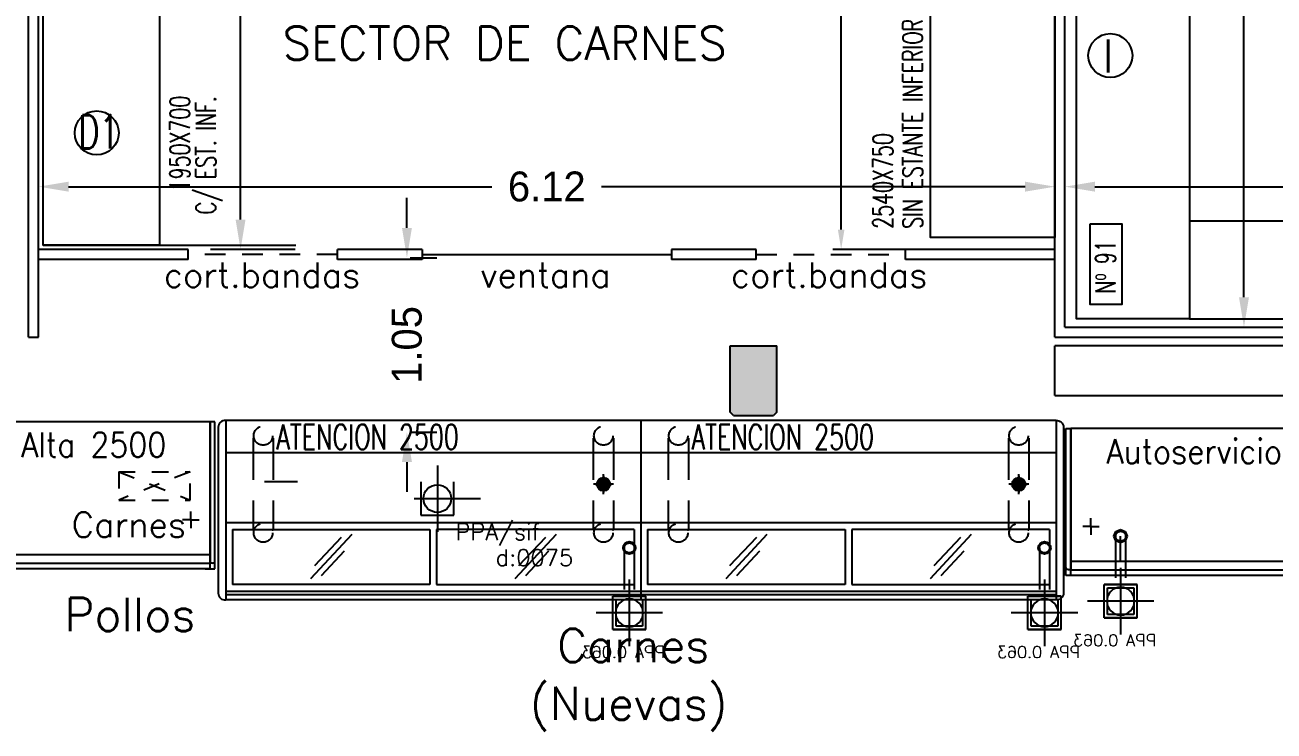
# Model space of a CAD drawing. Header units: metres. Extents: x 95 to 486, y 2972 to 3465.
# Drawn here: x 185.89 to 193.41, y 3025.4 to 3029.65 of the extents above; entities that cross this region are included whole.
import ezdxf
from ezdxf.enums import TextEntityAlignment as Align

# ---------------------------------------------------------------- set-up
doc = ezdxf.new("R2010")
doc.units = ezdxf.units.M
for name, pattern in [('HIDDEN', [0.375, 0.25, -0.125]), ('HIDDEN2', [0.1875, 0.125, -0.0625]), ('TRATTEGGIATA2', [0.375, 0.25, -0.125])]:
    doc.linetypes.add(name, pattern=pattern)
for name, color, linetype in [('0_CAMARAS', 4, 'Continuous'), ('0_MUROS', 7, 'Continuous'), ('C_COTAS', 5, 'Continuous'), ('E_EXHIBIDORAS', 1, 'Continuous'), ('E_INOXIGAS', 1, 'Continuous'), ('I-EXHIBIDORAS', 10, 'HIDDEN'), ('I_AGUA', 160, 'Continuous'), ('I_DESAGUES', 224, 'Continuous'), ('T_ITEMS', 142, 'Continuous'), ('T_TEXTOS', 3, 'Continuous'), ('T_TEXTOS-EQUIPAMIENTO', 5, 'Continuous')]:
    doc.layers.add(name, color=color, linetype=linetype)
doc.styles.add('ROMANS', font='romans.shx', dxfattribs={"width": 0.8, "height": 0.15})
doc.styles.add('ROMANS20', font='romans.shx', dxfattribs={"width": 0.9, "height": 2})
doc.styles.add('TESTI15', font='romans.shx', dxfattribs={"width": 0.9, "height": 1.5})
doc.dimstyles.new('PLANOS', dxfattribs={"dimscale": 0, "dimtxt": 0.12, "dimasz": 0.12, "dimexe": 0.05, "dimexo": 0.02, "dimgap": 0.04, "dimtad": 0, "dimdec": 3, "dimrnd": 0.005, "dimzin": 0, "dimdsep": 46, "dimtxsty": 'ROMANS', "dimcen": 2.5, "dimadec": 0, "dimazin": 0, "dimtfac": 1, "dimtdec": 3, "dimtmove": 2, "dimatfit": 3, "dimfxl": 1, "dimtolj": 1, "dimtzin": 0, "dimarcsym": 0})
doc.dimstyles.new('STANDARD$0', dxfattribs={"dimtxt": 0.2, "dimasz": 0.18, "dimexe": 0.18, "dimexo": 0.0625, "dimgap": 0.09, "dimtad": 0, "dimzin": 0, "dimdsep": 46, "dimtxsty": 'ROMANS', "dimblk": 'OBLIQUE', "dimsah": 1, "dimcen": 0.09, "dimse1": 1, "dimse2": 1, "dimadec": 0, "dimazin": 0, "dimtfac": 1, "dimtofl": 0, "dimtmove": 0, "dimatfit": 3, "dimldrblk": 'OBLIQUE', "dimfxl": 1, "dimtolj": 1, "dimtzin": 0, "dimarcsym": 0})

# ---------------------------------------------------------------- blocks, each defined once
blk = doc.blocks.new('*D41')
at = {"layer": 'C_COTAS', "color": 0, "lineweight": -2, "transparency": 16777216}
for p, q in [((185.9737, 3027.8335), (185.9737, 3028.8572)), ((192.0937, 3027.8335), (192.0937, 3028.8572)), ((186.1537, 3028.6772), (188.7037, 3028.6772)), ((191.9137, 3028.6772), (189.3637, 3028.6772))]:
    blk.add_line(p, q, dxfattribs=at)
at = {"layer": 'C_COTAS', "color": 0, "transparency": 16777216}
for points in [[(186.1537, 3028.7072), (186.1537, 3028.6472), (185.9737, 3028.6772)], [(191.9137, 3028.7072), (191.9137, 3028.6472), (192.0937, 3028.6772)]]:
    blk.add_solid(points, dxfattribs=at)
at = {"layer": 'DEFPOINTS', "color": 0, "transparency": 16777216}
for p in [(192.0937, 3028.6772), (185.9737, 3027.771), (192.0937, 3027.771)]:
    blk.add_point(p, dxfattribs=at)
at = {"layer": 'C_COTAS', "color": 0, "transparency": 16777216, "insert": (189.0337, 3028.6772), "char_height": 0.18, "attachment_point": 5}
blk.add_mtext('\\A1;6.12', dxfattribs=at)
blk = doc.blocks.new('*D42')
at = {"layer": 'C_COTAS', "color": 0, "lineweight": -2, "transparency": 16777216}
for p, q in [((192.1537, 3027.8935), (192.1537, 3028.8572)), ((196.7037, 3027.8935), (196.7037, 3028.8572)), ((192.3337, 3028.6772), (194.0687, 3028.6772)), ((196.5237, 3028.6772), (194.7887, 3028.6772))]:
    blk.add_line(p, q, dxfattribs=at)
at = {"layer": 'C_COTAS', "color": 0, "transparency": 16777216}
for points in [[(192.3337, 3028.7072), (192.3337, 3028.6472), (192.1537, 3028.6772)], [(196.5237, 3028.7072), (196.5237, 3028.6472), (196.7037, 3028.6772)]]:
    blk.add_solid(points, dxfattribs=at)
at = {"layer": 'DEFPOINTS', "color": 0, "transparency": 16777216}
for p in [(196.7037, 3028.6772), (192.1537, 3027.831), (196.7037, 3027.831)]:
    blk.add_point(p, dxfattribs=at)
at = {"layer": 'C_COTAS', "color": 0, "transparency": 16777216, "insert": (194.4287, 3028.6772), "char_height": 0.18, "attachment_point": 5}
blk.add_mtext('\\A1;4.55', dxfattribs=at)
blk = doc.blocks.new('*D51')
at = {"layer": 'C_COTAS', "color": 0, "lineweight": -2, "transparency": 16777216}
for p, q in [((188.1916, 3028.4292), (188.1916, 3028.6092)), ((188.2105, 3028.2492), (188.3716, 3028.2492)), ((188.2105, 3027.1992), (188.3716, 3027.1992)), ((188.1916, 3027.0192), (188.1916, 3026.8392))]:
    blk.add_line(p, q, dxfattribs=at)
at = {"layer": 'C_COTAS', "color": 0, "transparency": 16777216}
for points in [[(188.1616, 3028.4292), (188.2216, 3028.4292), (188.1916, 3028.2492)], [(188.1616, 3027.0192), (188.2216, 3027.0192), (188.1916, 3027.1992)]]:
    blk.add_solid(points, dxfattribs=at)
at = {"layer": 'DEFPOINTS', "color": 0, "transparency": 16777216}
for p in [(188.148, 3028.2492), (188.1916, 3028.2492), (188.148, 3027.1992)]:
    blk.add_point(p, dxfattribs=at)
at = {"layer": 'C_COTAS', "color": 0, "transparency": 16777216, "insert": (188.1916, 3027.7242), "char_height": 0.18, "attachment_point": 5, "rotation": 90}
blk.add_mtext('\\A1;1.05', dxfattribs=at)
blk = doc.blocks.new('*D52')
at = {"layer": 'C_COTAS', "color": 0, "lineweight": -2, "transparency": 16777216}
for p, q in [((187.5192, 3034.4693), (187.0097, 3034.4693)), ((187.1897, 3034.2893), (187.1897, 3031.7143)), ((187.1897, 3028.4793), (187.1897, 3031.0543)), ((187.5192, 3028.2993), (187.0097, 3028.2993))]:
    blk.add_line(p, q, dxfattribs=at)
at = {"layer": 'C_COTAS', "color": 0, "transparency": 16777216}
for points in [[(187.1597, 3034.2893), (187.2197, 3034.2893), (187.1897, 3034.4693)], [(187.1597, 3028.4793), (187.2197, 3028.4793), (187.1897, 3028.2993)]]:
    blk.add_solid(points, dxfattribs=at)
at = {"layer": 'DEFPOINTS', "color": 0, "transparency": 16777216}
for p in [(187.1897, 3034.4693), (187.5817, 3034.4693), (187.5817, 3028.2993)]:
    blk.add_point(p, dxfattribs=at)
at = {"layer": 'C_COTAS', "color": 0, "transparency": 16777216, "insert": (187.1897, 3031.3843), "char_height": 0.18, "attachment_point": 5, "rotation": 90}
blk.add_mtext('\\A1;6.17', dxfattribs=at)
blk = doc.blocks.new('*D53')
at = {"layer": 'C_COTAS', "color": 0, "lineweight": -2, "transparency": 16777216}
for p, q in [((193.2273, 3034.4693), (193.4116, 3034.4693)), ((193.2316, 3034.2893), (193.2316, 3031.5101)), ((193.2316, 3028.011), (193.2316, 3030.7901)), ((193.2273, 3027.831), (193.4116, 3027.831))]:
    blk.add_line(p, q, dxfattribs=at)
at = {"layer": 'C_COTAS', "color": 0, "transparency": 16777216}
for points in [[(193.2016, 3034.2893), (193.2616, 3034.2893), (193.2316, 3034.4693)], [(193.2016, 3028.011), (193.2616, 3028.011), (193.2316, 3027.831)]]:
    blk.add_solid(points, dxfattribs=at)
at = {"layer": 'DEFPOINTS', "color": 0, "transparency": 16777216}
for p in [(193.1648, 3034.4693), (193.2316, 3034.4693), (193.1648, 3027.831)]:
    blk.add_point(p, dxfattribs=at)
at = {"layer": 'C_COTAS', "color": 0, "transparency": 16777216, "insert": (193.2316, 3031.1501), "char_height": 0.18, "attachment_point": 5, "rotation": 90}
blk.add_mtext('\\A1;6.64', dxfattribs=at)
blk = doc.blocks.new('*D57')
at = {"layer": 'DEFPOINTS', "color": 0, "transparency": 16777216}
for p in [(190.8062, 3032.2105), (192.0037, 3032.2105), (192.0937, 3028.2993)]:
    blk.add_point(p, dxfattribs=at)
at = {"layer": 'I_AGUA', "color": 0, "lineweight": -2, "transparency": 16777216}
for p, q in [((191.9837, 3032.2105), (190.7562, 3032.2105)), ((190.8062, 3032.0905), (190.8062, 3030.5349)), ((190.8062, 3028.4193), (190.8062, 3029.9749)), ((192.0737, 3028.2993), (190.7562, 3028.2993))]:
    blk.add_line(p, q, dxfattribs=at)
at = {"layer": 'I_AGUA', "color": 0, "transparency": 16777216}
for points in [[(190.7862, 3032.0905), (190.8262, 3032.0905), (190.8062, 3032.2105)], [(190.7862, 3028.4193), (190.8262, 3028.4193), (190.8062, 3028.2993)]]:
    blk.add_solid(points, dxfattribs=at)
at = {"layer": 'I_AGUA', "color": 0, "transparency": 16777216, "insert": (190.8062, 3030.2549), "char_height": 0.15, "attachment_point": 5, "rotation": 90, "style": 'ROMANS'}
blk.add_mtext('\\A1;3.910', dxfattribs=at)
blk = doc.blocks.new('lateral derecho')
at = {"layer": 'E_EXHIBIDORAS', "color": 1}
for p, q in [((412153.2, 429715.3), (412153.2, 430550.3)), ((412153.2, 430550.3), (412153.2, 429700.3)), ((412153.2, 430550.3), (412153.2, 429700.3)), ((412153.2, 430550.3), (412153.2, 429700.3))]:
    blk.add_line(p, q, dxfattribs=at)
at = {"layer": 'E_EXHIBIDORAS'}
for p in [(412153.2, 429665.3), (412183.2, 430550.3)]:
    blk.add_line(p, (412153.2, 430550.3), dxfattribs=at)
at = {"layer": 'E_EXHIBIDORAS', "color": 3, "linetype": 'ByBlock'}
for p, q in [((412153.2, 429665.3), (412153.2, 430550.3)), ((412183.2, 429665.3), (412183.2, 430550.3)), ((412183.2, 429665.3), (412183.2, 430550.3)), ((412183.2, 429665.3), (412183.2, 430550.3)), ((412168.2, 429700.3), (412153.2, 429700.3)), ((412153.2, 429665.3), (412183.2, 429665.3))]:
    blk.add_line(p, q, dxfattribs=at)
at = {"layer": 'E_EXHIBIDORAS', "color": 3}
blk.add_line((412183.2, 429665.3), (412183.2, 430550.3), dxfattribs=at)
at = {"layer": 'E_EXHIBIDORAS', "color": 1, "linetype": 'ByBlock'}
blk.add_line((412183.2, 429665.3), (412183.2, 429715.3), dxfattribs=at)
at = {"layer": 'E_EXHIBIDORAS', "color": 3, "linetype": 'ByBlock'}
blk.add_arc((412167.3, 429716.1), 15.8, 272.96352, 357.03648, dxfattribs=at)
blk = doc.blocks.new('2500')
at = {"layer": 'E_EXHIBIDORAS'}
for p, q in [((411945.5, 428701.4), (409445.5, 428701.4)), ((409445.5, 428701.4), (409445.5, 427851.4)), ((411945.5, 428701.4), (411945.5, 427851.4)), ((409567.1, 428111.4), (409517.1, 428111.4)), ((409567.1, 428111.4), (409567.1, 428161.4)), ((409567.1, 428111.4), (409567.1, 428061.4)), ((409567.1, 428111.4), (409617.1, 428111.4)), ((411830.5, 428111.4), (411780.5, 428111.4)), ((411830.5, 428111.4), (411830.5, 428161.4)), ((411830.5, 428111.4), (411830.5, 428061.4)), ((411830.5, 428111.4), (411880.5, 428111.4)), ((409705.5, 428053.5), (409717, 428081.5)), ((409716.8, 428025.5), (409705.5, 428053.5)), ((409745.5, 428013.4), (409716.8, 428025.5)), ((409717, 428081.5), (409744.9, 428093.4)), ((409744.9, 428093.4), (409773.6, 428081.9)), ((409745.5, 427903.4), (409745.5, 428053.4)), ((409773.9, 428025.3), (409745.5, 428013.4)), ((409773.6, 428081.9), (409785.5, 428053.3)), ((409785.5, 428053.3), (409773.9, 428025.3)), ((409445.5, 427851.4), (411945.5, 427851.4)), ((411915.5, 427816.4), (411945.5, 427816.4))]:
    blk.add_line(p, q, dxfattribs=at)
at = {"layer": 'E_EXHIBIDORAS', "linetype": 'TRATTEGGIATA2'}
for p, q in [((411395.5, 428401.4), (411825.5, 428401.4)), ((411395.5, 428401.4), (411825.5, 428231.4)), ((411825.5, 428401.4), (411395.5, 428231.4)), ((411395.5, 428401.4), (411395.5, 428231.4)), ((411825.5, 428231.4), (411825.5, 428401.4)), ((411395.5, 428231.4), (411825.5, 428231.4))]:
    blk.add_line(p, q, dxfattribs=at)
at = {"layer": 'E_EXHIBIDORAS', "color": 3}
for p, q in [((409445.5, 427903.4), (411945.5, 427903.4)), ((411945.5, 427816.4), (409445.5, 427816.4))]:
    blk.add_line(p, q, dxfattribs=at)
at = {"layer": 'E_EXHIBIDORAS', "color": 5, "style": 'TESTI15', "width": 0.9}
blk.add_text('Autoservicio Alta 2500', height=147.999, dxfattribs=at).set_placement((410671.8, 428567.6), align=Align.MIDDLE)
blk = doc.blocks.new('atencion 2500 cuerpo')
at = {"layer": 'E_EXHIBIDORAS'}
blk.add_hatch(color=256, dxfattribs=at).paths.add_polyline_path([(-0.185, -0.3833, 1), (-0.265, -0.3833, 1)])
blk.add_hatch(color=256, dxfattribs=at).paths.add_polyline_path([(-0.185, -0.3833, 1), (-0.265, -0.3833, 1)])
for p, q in [((-2.5, 0), (-2.5, -1.0498)), ((-2.5, 0), (-2.5, -1.0498)), ((0, 0), (-2.5, 0)), ((0, 0), (0, -1.0498)), ((0, 0), (0, -1.0498)), ((-2.5, -0.0001), (-2.5, -0.0045)), ((-1.23, -0.0001), (-1.23, -0.0045)), ((0, -0.0001), (0, -0.0045)), ((0, -0.1953), (-2.5, -0.1953)), ((-0.225, -0.4433), (-0.225, -0.3233)), ((-0.225, -0.3333), (-0.225, -0.4333)), ((-0.165, -0.3833), (-0.285, -0.3833)), ((-0.275, -0.3833), (-0.175, -0.3833)), ((0, -0.6165), (-2.499, -0.6165)), ((-2.5, -1.027), (0, -1.027)), ((-2.5, -1.0498), (-2.5, -1.0798)), ((0, -1.0498), (-2.5, -1.0498)), ((0, -1.0498), (0, -1.0798)), ((0, -1.0498), (0, -1.0798)), ((0, -1.0798), (-2.5, -1.0798))]:
    blk.add_line(p, q, dxfattribs=at)
at = {"layer": 'E_EXHIBIDORAS', "color": 5, "linetype": 'HIDDEN'}
for p, q in [((-2.3355, -0.1065), (-2.3355, -0.6605)), ((-2.2135, -0.1065), (-2.2135, -0.6605)), ((-0.2865, -0.1065), (-0.2865, -0.6605)), ((-0.1645, -0.1065), (-0.1645, -0.6605))]:
    blk.add_line(p, q, dxfattribs=at)
at = {"layer": 'E_EXHIBIDORAS', "color": 5}
for p, q in [((-2.3355, -0.1065), (-2.3295, -0.1065)), ((-2.2135, -0.1065), (-2.2195, -0.1065)), ((-0.1645, -0.1065), (-0.1705, -0.1065)), ((-2.46, -0.6565), (-2.46, -0.987)), ((-2.46, -0.6565), (-1.27, -0.6565)), ((-2.3295, -0.6605), (-2.3355, -0.6605)), ((-2.2135, -0.6605), (-2.2195, -0.6605)), ((-1.27, -0.6565), (-1.27, -0.987)), ((-1.23, -0.6565), (-1.23, -0.987)), ((-0.04, -0.6565), (-1.23, -0.6565)), ((-1.23, -0.6565), (-1.23, -0.987)), ((-0.04, -0.6565), (-1.23, -0.6565)), ((-0.2805, -0.6605), (-0.2865, -0.6605)), ((-0.2805, -0.6605), (-0.2865, -0.6605)), ((-0.1645, -0.6605), (-0.1705, -0.6605)), ((-0.1645, -0.6605), (-0.1705, -0.6605)), ((-0.04, -0.6565), (-0.04, -0.987)), ((-0.04, -0.6565), (-0.04, -0.987)), ((-1.27, -0.987), (-2.46, -0.987)), ((-1.23, -0.987), (-0.04, -0.987)), ((-1.23, -0.987), (-0.04, -0.987))]:
    blk.add_line(p, q, dxfattribs=at)
at = {"layer": 'E_EXHIBIDORAS', "color": 5, "linetype": 'Continuous'}
for p, q in [((-1.7408, -0.6853), (-1.9892, -0.9529)), ((-1.8049, -0.7038), (-1.9661, -0.8756)), ((-0.5108, -0.6853), (-0.7592, -0.9529)), ((-0.5108, -0.6853), (-0.7592, -0.9529)), ((-0.5749, -0.7038), (-0.7361, -0.8756)), ((-0.5749, -0.7038), (-0.7361, -0.8756)), ((-1.7862, -0.7872), (-1.9247, -0.934)), ((-0.5562, -0.7872), (-0.6947, -0.934)), ((-0.5562, -0.7872), (-0.6947, -0.934))]:
    blk.add_line(p, q, dxfattribs=at)
at = {"layer": 'E_EXHIBIDORAS', "color": 5, "linetype": 'HIDDEN'}
for centre in [(-2.2745, -0.0913), (-0.2255, -0.0913), (-2.2745, -0.6757), (-0.2255, -0.6757)]:
    blk.add_circle(centre, 0.057, dxfattribs=at)
at = {"layer": 'E_EXHIBIDORAS'}
blk.add_circle((-0.225, -0.3833), 0.04, dxfattribs=at)
blk.add_circle((-0.225, -0.3833), 0.04, dxfattribs=at)
at = {"layer": 'E_EXHIBIDORAS', "ltscale": 3}
blk.add_circle((-0.07, -0.7662), 0.0375, dxfattribs=at)
blk.add_circle((-0.07, -0.7662), 0.0375, dxfattribs=at)
at = {"layer": 'E_EXHIBIDORAS', "color": 5, "style": 'ROMANS20', "width": 0.7}
blk.add_text('ATENCION 2500', height=0.15, dxfattribs=at).set_placement((-2.1947, -0.1736))
blk = doc.blocks.new('ll')
at = {"layer": 'E_EXHIBIDORAS'}
for p, q in [((1482697.7958, 4422578.5324), (1482697.7958, 4422577.4826)), ((1482697.7958, 4422578.5324), (1482697.7958, 4422577.4826)), ((1482697.7958, 4422578.5323), (1482697.7958, 4422578.5278)), ((1482697.7508, 4422578.4926), (1482697.7508, 4422577.4926)), ((1482697.7958, 4422577.4826), (1482697.7958, 4422577.4526))]:
    blk.add_line(p, q, dxfattribs=at)
for centre, radius, start, end in [((1482697.7908, 4422578.4926), 0.04, 82.81924, 180), ((1482697.7912, 4422577.4928), 0.0404, 180.25802, 276.47491)]:
    blk.add_arc(centre, radius, start, end, dxfattribs=at)
blk = doc.blocks.new('atencion lateral')
at = {"layer": 'E_EXHIBIDORAS'}
blk.add_blockref('ll', (-1482697.7958, -4422578.5324), dxfattribs=at)
blk = doc.blocks.new('ppa 0.063')
at = {"layer": 'I_DESAGUES'}
for p, q in [((344.6073, -182.2272), (344.6073, -182.6272)), ((344.5073, -182.5273), (344.5073, -182.3272)), ((344.5073, -182.5273), (344.5073, -182.3272)), ((344.5073, -182.5273), (344.5073, -182.3272)), ((344.5073, -182.5273), (344.5073, -182.3272)), ((344.5073, -182.3272), (344.7073, -182.3272)), ((344.7073, -182.3272), (344.5073, -182.3272)), ((344.6873, -182.3472), (344.5273, -182.3472)), ((344.5273, -182.3472), (344.5273, -182.5073)), ((344.6873, -182.5073), (344.6873, -182.3472)), ((344.7073, -182.5273), (344.7073, -182.3272)), ((344.4073, -182.4272), (344.8073, -182.4272)), ((344.7073, -182.5273), (344.5073, -182.5273)), ((344.5073, -182.5273), (344.7073, -182.5273)), ((344.5273, -182.5073), (344.6873, -182.5073))]:
    blk.add_line(p, q, dxfattribs=at)
blk.add_circle((344.6073, -182.4272), 0.0833, dxfattribs=at)
at = {"layer": 'I_DESAGUES', "style": 'ROMANS'}
blk.add_text('PPA 0.063', height=0.07, dxfattribs=at).set_placement((344.643, -182.6636), align=Align.MIDDLE_CENTER)

msp = doc.modelspace()

# ---------------------------------------------------------------- hatches: boundary and pattern name
at = {"layer": '0_MUROS'}
h = msp.add_hatch(color=256, dxfattribs=at)
h.paths.add_polyline_path([(185.4183, 3027.7193), (185.1224, 3027.7193), (185.1224, 3027.3193), (185.1424, 3027.2993), (185.3983, 3027.2993), (185.4183, 3027.3193)])
h.paths.add_polyline_path([(190.4183, 3027.7193), (190.1383, 3027.7193), (190.1383, 3027.3193), (190.1583, 3027.2993), (190.3983, 3027.2993), (190.4183, 3027.3193)])

# ---------------------------------------------------------------- linework, layer by layer
at = {"layer": '0_CAMARAS'}
for p, q in [((192.0937, 3028.2993), (192.0937, 3033.161)), ((185.9137, 3027.771), (185.9137, 3032.7693)), ((185.9737, 3028.2993), (185.9737, 3032.7693)), ((192.1537, 3027.831), (192.1537, 3032.671)), ((186.8737, 3028.2993), (185.9737, 3028.2993)), ((186.8737, 3028.2393), (186.8737, 3028.2993)), ((187.7737, 3028.2393), (187.7737, 3028.2993)), ((188.2837, 3028.2993), (187.7737, 3028.2993)), ((188.2837, 3028.2993), (188.2837, 3028.2393)), ((190.2937, 3028.2993), (189.7837, 3028.2993)), ((189.7837, 3028.2993), (189.7837, 3028.2393)), ((190.2937, 3028.2393), (190.2937, 3028.2993)), ((192.0937, 3028.2993), (191.1937, 3028.2993)), ((191.1937, 3028.2393), (191.1937, 3028.2993)), ((185.9737, 3027.771), (185.9737, 3028.2393)), ((186.8737, 3028.2393), (185.9737, 3028.2393)), ((188.2837, 3028.2393), (187.7737, 3028.2393)), ((190.2937, 3028.2393), (189.7837, 3028.2393)), ((192.0937, 3028.2393), (191.1937, 3028.2393)), ((192.0937, 3027.771), (192.0937, 3028.2393)), ((192.1537, 3027.831), (196.7037, 3027.831)), ((185.9137, 3027.771), (185.9737, 3027.771)), ((192.0937, 3027.771), (196.7537, 3027.771))]:
    msp.add_line(p, q, dxfattribs=at)
at = {"layer": '0_CAMARAS', "color": 3, "linetype": 'HIDDEN2'}
for p, q in [((187.7737, 3028.2693), (186.8737, 3028.2693)), ((190.2937, 3028.2693), (191.1937, 3028.2693))]:
    msp.add_line(p, q, dxfattribs=at)
at = {"layer": '0_CAMARAS', "color": 3}
msp.add_line((188.2837, 3028.2693), (189.7837, 3028.2693), dxfattribs=at)
at = {"layer": '0_MUROS'}
for p, q in [((190.1383, 3027.3193), (190.1383, 3027.7193)), ((190.1383, 3027.7193), (190.4183, 3027.7193)), ((190.4183, 3027.3193), (190.4183, 3027.7193)), ((207.3921, 3027.7193), (192.0937, 3027.7193)), ((192.0937, 3027.4193), (192.0937, 3027.7193)), ((192.0937, 3027.4193), (195.1383, 3027.4193)), ((190.1583, 3027.2993), (190.1383, 3027.3193)), ((190.1583, 3027.2993), (190.3983, 3027.2993)), ((190.4183, 3027.3193), (190.3983, 3027.2993))]:
    msp.add_line(p, q, dxfattribs=at)
at = {"layer": 'E_INOXIGAS'}
for p, q in [((192.9037, 3028.471), (192.9037, 3027.881)), ((192.9037, 3028.471), (195.9037, 3028.471)), ((186.001, 3028.3244), (187.5226, 3028.3244)), ((192.9037, 3027.881), (195.9037, 3027.881))]:
    msp.add_line(p, q, dxfattribs=at)
for points in [[(191.3437, 3030.9105), (192.0937, 3030.9105), (192.0937, 3028.3705), (191.3437, 3028.3705)], [(192.2237, 3030.326), (192.9037, 3030.326), (192.9037, 3027.881), (192.2237, 3027.881)], [(186.001, 3030.2744), (186.701, 3030.2744), (186.701, 3028.3244), (186.001, 3028.3244)]]:
    msp.add_lwpolyline(points, close=True, dxfattribs=at)
at = {"layer": 'E_INOXIGAS', "color": 5}
msp.add_lwpolyline([(192.3064, 3028.4535), (192.4954, 3028.4535), (192.4954, 3027.9676), (192.3064, 3027.9676)], close=True, dxfattribs=at)
at = {"layer": 'I-EXHIBIDORAS'}
for p, q in [((192.459, 3026.5725), (192.459, 3026.2566)), ((192.519, 3026.5725), (192.519, 3026.2566)), ((189.5005, 3026.5021), (189.5005, 3026.1863)), ((189.5605, 3026.5021), (189.5605, 3026.1863)), ((192.0005, 3026.5021), (192.0005, 3026.1863)), ((192.0605, 3026.5021), (192.0605, 3026.1863))]:
    msp.add_line(p, q, dxfattribs=at)
for centre in [(192.489, 3026.5725), (189.5305, 3026.5021), (192.0305, 3026.5021)]:
    msp.add_circle(centre, 0.03, dxfattribs=at)
at = {"layer": 'I_DESAGUES'}
for p, q in [((188.3749, 3026.9992), (188.3749, 3026.5992)), ((187.5332, 3026.8992), (187.3331, 3026.8992)), ((188.2749, 3026.8992), (188.2749, 3026.6992)), ((188.4749, 3026.6992), (188.4749, 3026.8992)), ((188.2351, 3026.7992), (188.6351, 3026.7992)), ((188.2749, 3026.6992), (188.4749, 3026.6992))]:
    msp.add_line(p, q, dxfattribs=at)
msp.add_circle((188.3749, 3026.7992), 0.0833, dxfattribs=at)
at = {"layer": 'T_ITEMS'}
for centre in [(192.427, 3029.4663), (186.3236, 3029.0007)]:
    msp.add_circle(centre, 0.1326, dxfattribs=at)

# ---------------------------------------------------------------- block references
at = {"layer": '0_MUROS'}
for name, p in [('atencion lateral', (187.1004, 3027.269)), ('atencion 2500 cuerpo', (189.6004, 3027.269)), ('atencion 2500 cuerpo', (192.1004, 3027.269))]:
    msp.add_blockref(name, p, dxfattribs=at)
at = {"layer": '0_MUROS', "xscale": -1}
msp.add_blockref('atencion lateral', (192.1004, 3027.269), dxfattribs=at)
at = {"layer": 'E_EXHIBIDORAS', "yscale": 0.001, "zscale": 0.001}
for name, p, xscale in [('2500', (-224.9397, 2598.5592), 0.001), ('lateral derecho', (-225.1474, 2596.7103), 0.001), ('lateral derecho', (604.3421, 2596.6709), -0.001), ('2500', (-217.2566, 2598.5197), 0.001)]:
    msp.add_blockref(name, p, dxfattribs=dict(at, xscale=xscale))
at = {"layer": 'I_DESAGUES', "xscale": -1}
for p in [(534.1379, 3208.5385), (536.6379, 3208.5385), (537.0963, 3208.6089)]:
    msp.add_blockref('ppa 0.063', p, dxfattribs=at)

# ---------------------------------------------------------------- texts
at = {"layer": 'E_INOXIGAS', "color": 9, "style": 'ROMANS', "width": 0.7}
for s, p in [('SIN ESTANTE INFERIOR', (191.2967, 3028.4237)), ('1950X700', (186.8842, 3028.6492)), ('C/ EST. INF.', (187.041, 3028.5103)), ('2540X750', (191.1179, 3028.4237))]:
    msp.add_text(s, height=0.12, rotation=90, dxfattribs=at).set_placement(p)
at = {"layer": 'E_INOXIGAS', "color": 5, "style": 'ROMANS', "width": 0.7}
msp.add_text('Nº 91', height=0.12, rotation=90, dxfattribs=at).set_placement((192.4581, 3028.0342))
at = {"layer": 'I_DESAGUES', "style": 'ROMANS'}
for s, p in [('PPA/sif', (188.4841, 3026.5494)), ('d:0075', (188.7256, 3026.3936))]:
    msp.add_text(s, height=0.1, dxfattribs=at).set_placement(p)
at = {"layer": 'T_ITEMS', "style": 'ROMANS', "width": 0.7}
for s, p in [('I', (192.3904, 3029.3638)), ('D1', (186.2135, 3028.908))]:
    msp.add_text(s, height=0.2, dxfattribs=at).set_placement(p)
at = {"layer": 'T_TEXTOS', "style": 'ROMANS'}
for s, p in [('SECTOR DE CARNES', (187.4428, 3029.4416)), ('Pollos', (186.1304, 3026.0015)), ('Carnes', (189.0961, 3025.8152)), ('(Nuevas)', (188.9312, 3025.4663))]:
    msp.add_text(s, height=0.2, dxfattribs=at).set_placement(p)
at = {"layer": 'T_TEXTOS-EQUIPAMIENTO', "style": 'ROMANS'}
for s, p in [('cort.bandas', (187.319, 3028.1455)), ('ventana', (189.0264, 3028.1455)), ('cort.bandas', (190.7341, 3028.1455))]:
    msp.add_text(s, height=0.15, dxfattribs=at).set_placement(p, align=Align.MIDDLE_CENTER)
msp.add_text('Carnes', height=0.15, dxfattribs=at).set_placement((186.1732, 3026.5666))

# ---------------------------------------------------------------- dimensions: what is measured, and where the dimension line sits
at = {"layer": 'C_COTAS'}
for base, p1, p2, picture, middle in [((187.1897, 3034.4693), (187.5817, 3028.2993), (187.5817, 3034.4693), '*D52', (187.1897, 3031.3843)), ((193.2316, 3034.4693), (193.1648, 3027.831), (193.1648, 3034.4693), '*D53', (193.2316, 3031.1501)), ((188.1916, 3028.2492), (188.148, 3027.1992), (188.148, 3028.2492), '*D51', (188.1916, 3027.7242))]:
    dim = msp.add_linear_dim(base=base, p1=p1, p2=p2, angle=90, dimstyle='STANDARD$0', override={"dimtxt": 0.18, "dimtxsty": 'Standard', "dimsah": 0, "dimse1": 0, "dimse2": 0}, dxfattribs=at)
    dim.commit()
    dim.dimension.update_dxf_attribs({"geometry": picture, "text_midpoint": middle})
for base, p1, p2, picture, middle in [((192.0937, 3028.6772), (185.9737, 3027.771), (192.0937, 3027.771), '*D41', (189.0337, 3028.6772)), ((196.7037, 3028.6772), (192.1537, 3027.831), (196.7037, 3027.831), '*D42', (194.4287, 3028.6772))]:
    dim = msp.add_linear_dim(base=base, p1=p1, p2=p2, dimstyle='STANDARD$0', override={"dimtxt": 0.18, "dimtxsty": 'Standard', "dimsah": 0, "dimse1": 0, "dimse2": 0}, dxfattribs=at)
    dim.commit()
    dim.dimension.update_dxf_attribs({"geometry": picture, "text_midpoint": middle})
at = {"layer": 'I_AGUA'}
dim = msp.add_linear_dim(base=(190.8062, 3032.2105), p1=(192.0937, 3028.2993), p2=(192.0037, 3032.2105), angle=90, dimstyle='PLANOS', override={"dimscale": 1}, dxfattribs=at)
dim.commit()
dim.dimension.update_dxf_attribs({"geometry": '*D57', "text_midpoint": (190.8062, 3030.2549)})

doc.saveas('drawing.dxf')
